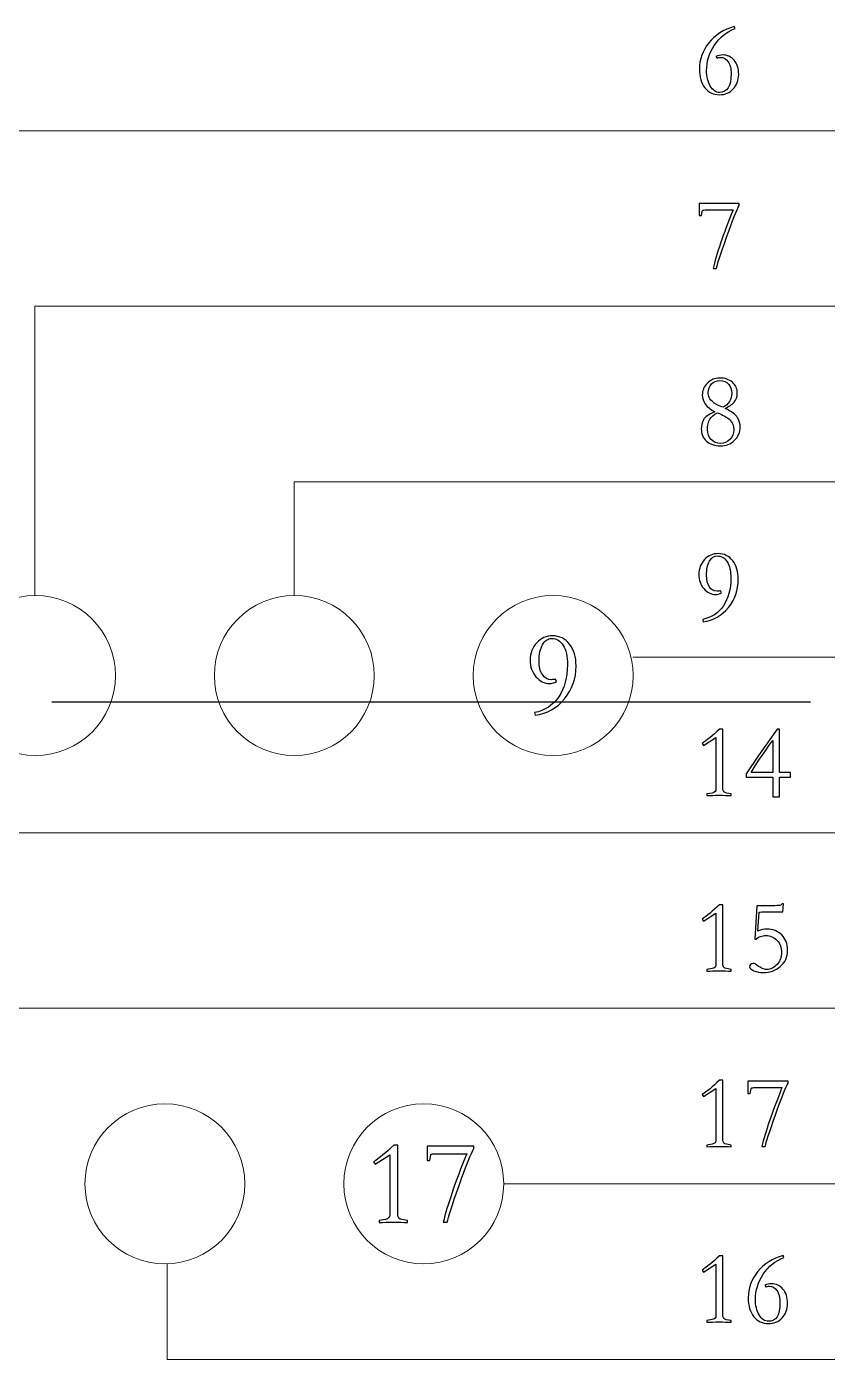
# Model space of a CAD drawing. Header units: millimetres. Extents: x 242 to 1026, y -183 to 372.
# Drawn here: x 564.6 to 585.42, y 195.6 to 230.27 of the extents above; entities that cross this region are included whole.
import ezdxf

# ---------------------------------------------------------------- set-up
doc = ezdxf.new("R2010")
doc.units = ezdxf.units.MM
doc.header["$LTSCALE"] = 30.734
doc.linetypes.add('CENTER', pattern=[0.6, 0.375, -0.075, 0.075, -0.075])
doc.layers.get('0').update_dxf_attribs({"linetype": 'CONTINUOUS'})
doc.layers.add('layer 1', color=7, linetype='CONTINUOUS')

msp = doc.modelspace()

# ---------------------------------------------------------------- linework, layer by layer
at = {"color": 1, "linetype": 'CENTER', "ltscale": 1.711962}
msp.add_line((742.828, 212.692), (483.894, 212.692), dxfattribs=at)
at = {"layer": 'layer 1'}
for points, knots in [([(583.001, 230.268), (583.001, 230.268), (583.023, 230.216), (583.023, 230.216), (583.023, 230.216), (582.797, 230.131), (582.617, 229.986), (582.482, 229.781), (582.482, 229.781), (582.348, 229.576), (582.28, 229.356), (582.28, 229.122), (582.28, 229.122), (582.28, 228.966), (582.313, 228.833), (582.378, 228.722), (582.378, 228.722), (582.443, 228.611), (582.522, 228.555), (582.616, 228.555), (582.616, 228.555), (582.818, 228.555), (582.92, 228.716), (582.92, 229.038), (582.92, 229.038), (582.92, 229.173), (582.893, 229.279), (582.841, 229.355), (582.841, 229.355), (582.789, 229.43), (582.723, 229.468), (582.643, 229.468), (582.643, 229.468), (582.613, 229.468), (582.583, 229.462), (582.554, 229.449), (582.554, 229.449), (582.554, 229.449), (582.524, 229.493), (582.524, 229.493), (582.524, 229.493), (582.582, 229.518), (582.641, 229.531), (582.7, 229.531), (582.7, 229.531), (582.819, 229.531), (582.918, 229.485), (582.997, 229.395), (582.997, 229.395), (583.075, 229.305), (583.115, 229.181), (583.115, 229.024), (583.115, 229.024), (583.115, 228.874), (583.068, 228.749), (582.975, 228.647), (582.975, 228.647), (582.882, 228.546), (582.762, 228.496), (582.613, 228.496), (582.613, 228.496), (582.46, 228.496), (582.335, 228.556), (582.238, 228.676), (582.238, 228.676), (582.142, 228.796), (582.093, 228.959), (582.093, 229.165), (582.093, 229.165), (582.093, 229.414), (582.175, 229.641), (582.338, 229.846), (582.338, 229.846), (582.502, 230.051), (582.723, 230.192), (583.001, 230.268)], [0, 0, 0, 0, 0.05, 0.05, 0.05, 0.05, 0.1, 0.1, 0.1, 0.1, 0.15, 0.15, 0.15, 0.15, 0.2, 0.2, 0.2, 0.2, 0.25, 0.25, 0.25, 0.25, 0.3, 0.3, 0.3, 0.3, 0.35, 0.35, 0.35, 0.35, 0.4, 0.4, 0.4, 0.4, 0.45, 0.45, 0.45, 0.45, 0.5, 0.5, 0.5, 0.5, 0.55, 0.55, 0.55, 0.55, 0.6, 0.6, 0.6, 0.6, 0.65, 0.65, 0.65, 0.65, 0.7, 0.7, 0.7, 0.7, 0.75, 0.75, 0.75, 0.75, 0.8, 0.8, 0.8, 0.8, 0.85, 0.85, 0.85, 0.85, 0.9, 0.9, 0.9, 0.9, 1, 1, 1, 1]), ([(582.085, 225.666), (582.085, 225.666), (583.128, 225.666), (583.128, 225.666), (583.128, 225.666), (583.128, 225.666), (583.128, 225.619), (583.128, 225.619), (583.128, 225.619), (583.067, 225.511), (582.957, 225.234), (582.799, 224.789), (582.799, 224.789), (582.641, 224.344), (582.554, 224.072), (582.538, 223.972), (582.538, 223.972), (582.538, 223.972), (582.448, 223.972), (582.448, 223.972), (582.448, 223.972), (582.535, 224.346), (582.709, 224.855), (582.971, 225.5), (582.971, 225.5), (582.971, 225.5), (582.24, 225.5), (582.24, 225.5), (582.24, 225.5), (582.194, 225.5), (582.17, 225.488), (582.166, 225.465), (582.166, 225.465), (582.166, 225.465), (582.145, 225.351), (582.145, 225.351), (582.145, 225.351), (582.145, 225.351), (582.085, 225.351), (582.085, 225.351), (582.085, 225.351), (582.085, 225.351), (582.085, 225.666), (582.085, 225.666)], [0, 0, 0, 0, 0.083333, 0.083333, 0.083333, 0.083333, 0.166667, 0.166667, 0.166667, 0.166667, 0.25, 0.25, 0.25, 0.25, 0.333333, 0.333333, 0.333333, 0.333333, 0.416667, 0.416667, 0.416667, 0.416667, 0.5, 0.5, 0.5, 0.5, 0.583333, 0.583333, 0.583333, 0.583333, 0.666667, 0.666667, 0.666667, 0.666667, 0.75, 0.75, 0.75, 0.75, 0.833333, 0.833333, 0.833333, 0.833333, 1, 1, 1, 1]), ([(582.497, 220.251), (582.278, 220.359), (582.169, 220.506), (582.169, 220.692), (582.169, 220.692), (582.169, 220.804), (582.214, 220.904), (582.303, 220.993), (582.303, 220.993), (582.393, 221.082), (582.498, 221.126), (582.619, 221.126), (582.619, 221.126), (582.756, 221.126), (582.867, 221.089), (582.952, 221.015), (582.952, 221.015), (583.037, 220.941), (583.08, 220.848), (583.08, 220.736), (583.08, 220.736), (583.08, 220.638), (583.052, 220.56), (582.998, 220.5), (582.998, 220.5), (582.944, 220.44), (582.866, 220.385), (582.765, 220.335), (582.765, 220.335), (582.931, 220.255), (583.038, 220.175), (583.085, 220.094), (583.085, 220.094), (583.132, 220.012), (583.155, 219.931), (583.155, 219.85), (583.155, 219.85), (583.155, 219.718), (583.106, 219.604), (583.008, 219.507), (583.008, 219.507), (582.909, 219.41), (582.787, 219.362), (582.641, 219.362), (582.641, 219.362), (582.489, 219.362), (582.368, 219.404), (582.278, 219.488), (582.278, 219.488), (582.187, 219.572), (582.142, 219.678), (582.142, 219.806), (582.142, 219.806), (582.142, 219.884), (582.16, 219.96), (582.196, 220.035), (582.196, 220.035), (582.232, 220.11), (582.333, 220.182), (582.497, 220.251)], [0, 0, 0, 0, 0.0625, 0.0625, 0.0625, 0.0625, 0.125, 0.125, 0.125, 0.125, 0.1875, 0.1875, 0.1875, 0.1875, 0.25, 0.25, 0.25, 0.25, 0.3125, 0.3125, 0.3125, 0.3125, 0.375, 0.375, 0.375, 0.375, 0.4375, 0.4375, 0.4375, 0.4375, 0.5, 0.5, 0.5, 0.5, 0.5625, 0.5625, 0.5625, 0.5625, 0.625, 0.625, 0.625, 0.625, 0.6875, 0.6875, 0.6875, 0.6875, 0.75, 0.75, 0.75, 0.75, 0.8125, 0.8125, 0.8125, 0.8125, 0.875, 0.875, 0.875, 0.875, 1, 1, 1, 1]), ([(582.706, 220.367), (582.78, 220.401), (582.837, 220.452), (582.876, 220.518), (582.876, 220.518), (582.916, 220.583), (582.936, 220.655), (582.936, 220.733), (582.936, 220.733), (582.936, 220.829), (582.908, 220.908), (582.853, 220.97), (582.853, 220.97), (582.798, 221.032), (582.722, 221.063), (582.624, 221.063), (582.624, 221.063), (582.536, 221.063), (582.464, 221.033), (582.408, 220.973), (582.408, 220.973), (582.352, 220.912), (582.324, 220.838), (582.324, 220.749), (582.324, 220.749), (582.324, 220.704), (582.332, 220.66), (582.348, 220.616), (582.348, 220.616), (582.364, 220.573), (582.409, 220.526), (582.482, 220.476), (582.482, 220.476), (582.555, 220.425), (582.63, 220.389), (582.706, 220.367)], [0, 0, 0, 0, 0.1, 0.1, 0.1, 0.1, 0.2, 0.2, 0.2, 0.2, 0.3, 0.3, 0.3, 0.3, 0.4, 0.4, 0.4, 0.4, 0.5, 0.5, 0.5, 0.5, 0.6, 0.6, 0.6, 0.6, 0.7, 0.7, 0.7, 0.7, 0.8, 0.8, 0.8, 0.8, 1, 1, 1, 1]), ([(582.562, 220.221), (582.47, 220.176), (582.404, 220.12), (582.364, 220.054), (582.364, 220.054), (582.324, 219.988), (582.305, 219.9), (582.305, 219.79), (582.305, 219.79), (582.305, 219.68), (582.336, 219.592), (582.399, 219.526), (582.399, 219.526), (582.463, 219.46), (582.542, 219.427), (582.638, 219.427), (582.638, 219.427), (582.737, 219.427), (582.82, 219.46), (582.886, 219.526), (582.886, 219.526), (582.952, 219.592), (582.985, 219.676), (582.985, 219.779), (582.985, 219.779), (582.985, 219.888), (582.952, 219.974), (582.886, 220.039), (582.886, 220.039), (582.82, 220.104), (582.712, 220.165), (582.562, 220.221)], [0, 0, 0, 0, 0.111111, 0.111111, 0.111111, 0.111111, 0.222222, 0.222222, 0.222222, 0.222222, 0.333333, 0.333333, 0.333333, 0.333333, 0.444444, 0.444444, 0.444444, 0.444444, 0.555556, 0.555556, 0.555556, 0.555556, 0.666667, 0.666667, 0.666667, 0.666667, 0.777778, 0.777778, 0.777778, 0.777778, 1, 1, 1, 1]), ([(582.67, 215.538), (582.62, 215.51), (582.566, 215.497), (582.511, 215.497), (582.511, 215.497), (582.395, 215.497), (582.294, 215.547), (582.208, 215.647), (582.208, 215.647), (582.123, 215.747), (582.08, 215.872), (582.08, 216.02), (582.08, 216.02), (582.08, 216.171), (582.129, 216.299), (582.226, 216.403), (582.226, 216.403), (582.324, 216.507), (582.442, 216.559), (582.581, 216.559), (582.581, 216.559), (582.738, 216.559), (582.865, 216.497), (582.96, 216.372), (582.96, 216.372), (583.056, 216.247), (583.104, 216.086), (583.104, 215.887), (583.104, 215.887), (583.104, 215.607), (583.019, 215.363), (582.848, 215.155), (582.848, 215.155), (582.677, 214.948), (582.458, 214.825), (582.191, 214.787), (582.191, 214.787), (582.191, 214.787), (582.18, 214.847), (582.18, 214.847), (582.18, 214.847), (582.409, 214.892), (582.589, 215.01), (582.718, 215.202), (582.718, 215.202), (582.847, 215.393), (582.912, 215.63), (582.912, 215.911), (582.912, 215.911), (582.912, 216.099), (582.88, 216.244), (582.817, 216.346), (582.817, 216.346), (582.753, 216.448), (582.668, 216.499), (582.559, 216.499), (582.559, 216.499), (582.476, 216.499), (582.408, 216.453), (582.356, 216.361), (582.356, 216.361), (582.304, 216.269), (582.278, 216.147), (582.278, 215.995), (582.278, 215.995), (582.278, 215.871), (582.303, 215.771), (582.353, 215.695), (582.353, 215.695), (582.404, 215.619), (582.471, 215.581), (582.554, 215.581), (582.554, 215.581), (582.583, 215.581), (582.613, 215.585), (582.646, 215.594), (582.646, 215.594), (582.646, 215.594), (582.67, 215.538), (582.67, 215.538)], [0, 0, 0, 0, 0.047619, 0.047619, 0.047619, 0.047619, 0.095238, 0.095238, 0.095238, 0.095238, 0.142857, 0.142857, 0.142857, 0.142857, 0.190476, 0.190476, 0.190476, 0.190476, 0.238095, 0.238095, 0.238095, 0.238095, 0.285714, 0.285714, 0.285714, 0.285714, 0.333333, 0.333333, 0.333333, 0.333333, 0.380952, 0.380952, 0.380952, 0.380952, 0.428571, 0.428571, 0.428571, 0.428571, 0.47619, 0.47619, 0.47619, 0.47619, 0.52381, 0.52381, 0.52381, 0.52381, 0.571429, 0.571429, 0.571429, 0.571429, 0.619048, 0.619048, 0.619048, 0.619048, 0.666667, 0.666667, 0.666667, 0.666667, 0.714286, 0.714286, 0.714286, 0.714286, 0.761905, 0.761905, 0.761905, 0.761905, 0.809524, 0.809524, 0.809524, 0.809524, 0.857143, 0.857143, 0.857143, 0.857143, 0.904762, 0.904762, 0.904762, 0.904762, 1, 1, 1, 1]), ([(578.38, 213.229), (578.321, 213.197), (578.259, 213.181), (578.194, 213.181), (578.194, 213.181), (578.059, 213.181), (577.941, 213.24), (577.841, 213.357), (577.841, 213.357), (577.741, 213.474), (577.691, 213.619), (577.691, 213.791), (577.691, 213.791), (577.691, 213.968), (577.748, 214.117), (577.862, 214.239), (577.862, 214.239), (577.976, 214.36), (578.114, 214.42), (578.276, 214.42), (578.276, 214.42), (578.459, 214.42), (578.607, 214.348), (578.718, 214.202), (578.718, 214.202), (578.83, 214.057), (578.886, 213.868), (578.886, 213.636), (578.886, 213.636), (578.886, 213.31), (578.786, 213.025), (578.587, 212.783), (578.587, 212.783), (578.388, 212.541), (578.133, 212.397), (577.821, 212.353), (577.821, 212.353), (577.821, 212.353), (577.808, 212.423), (577.808, 212.423), (577.808, 212.423), (578.076, 212.475), (578.285, 212.613), (578.436, 212.837), (578.436, 212.837), (578.586, 213.06), (578.662, 213.336), (578.662, 213.665), (578.662, 213.665), (578.662, 213.884), (578.625, 214.053), (578.551, 214.172), (578.551, 214.172), (578.477, 214.291), (578.377, 214.351), (578.251, 214.351), (578.251, 214.351), (578.154, 214.351), (578.075, 214.297), (578.014, 214.19), (578.014, 214.19), (577.953, 214.082), (577.922, 213.94), (577.922, 213.763), (577.922, 213.763), (577.922, 213.618), (577.951, 213.501), (578.01, 213.412), (578.01, 213.412), (578.069, 213.324), (578.147, 213.279), (578.244, 213.279), (578.244, 213.279), (578.278, 213.279), (578.314, 213.285), (578.352, 213.295), (578.352, 213.295), (578.352, 213.295), (578.38, 213.229), (578.38, 213.229)], [0, 0, 0, 0, 0.047619, 0.047619, 0.047619, 0.047619, 0.095238, 0.095238, 0.095238, 0.095238, 0.142857, 0.142857, 0.142857, 0.142857, 0.190476, 0.190476, 0.190476, 0.190476, 0.238095, 0.238095, 0.238095, 0.238095, 0.285714, 0.285714, 0.285714, 0.285714, 0.333333, 0.333333, 0.333333, 0.333333, 0.380952, 0.380952, 0.380952, 0.380952, 0.428571, 0.428571, 0.428571, 0.428571, 0.47619, 0.47619, 0.47619, 0.47619, 0.52381, 0.52381, 0.52381, 0.52381, 0.571429, 0.571429, 0.571429, 0.571429, 0.619048, 0.619048, 0.619048, 0.619048, 0.666667, 0.666667, 0.666667, 0.666667, 0.714286, 0.714286, 0.714286, 0.714286, 0.761905, 0.761905, 0.761905, 0.761905, 0.809524, 0.809524, 0.809524, 0.809524, 0.857143, 0.857143, 0.857143, 0.857143, 0.904762, 0.904762, 0.904762, 0.904762, 1, 1, 1, 1]), ([(582.922, 210.264), (582.828, 210.269), (582.723, 210.272), (582.605, 210.272), (582.605, 210.272), (582.488, 210.272), (582.382, 210.269), (582.288, 210.264), (582.288, 210.264), (582.288, 210.264), (582.288, 210.307), (582.288, 210.307), (582.288, 210.307), (582.288, 210.307), (582.429, 210.331), (582.429, 210.331), (582.429, 210.331), (582.492, 210.344), (582.524, 210.379), (582.524, 210.437), (582.524, 210.437), (582.524, 210.437), (582.524, 211.775), (582.524, 211.775), (582.524, 211.775), (582.524, 211.775), (582.202, 211.567), (582.202, 211.567), (582.202, 211.567), (582.202, 211.567), (582.164, 211.618), (582.164, 211.618), (582.164, 211.618), (582.288, 211.699), (582.438, 211.824), (582.613, 211.992), (582.613, 211.992), (582.613, 211.992), (582.703, 211.992), (582.703, 211.992), (582.703, 211.992), (582.703, 211.992), (582.703, 210.437), (582.703, 210.437), (582.703, 210.437), (582.703, 210.376), (582.734, 210.339), (582.798, 210.329), (582.798, 210.329), (582.798, 210.329), (582.922, 210.307), (582.922, 210.307), (582.922, 210.307), (582.922, 210.307), (582.922, 210.264), (582.922, 210.264)], [0, 0, 0, 0, 0.066667, 0.066667, 0.066667, 0.066667, 0.133333, 0.133333, 0.133333, 0.133333, 0.2, 0.2, 0.2, 0.2, 0.266667, 0.266667, 0.266667, 0.266667, 0.333333, 0.333333, 0.333333, 0.333333, 0.4, 0.4, 0.4, 0.4, 0.466667, 0.466667, 0.466667, 0.466667, 0.533333, 0.533333, 0.533333, 0.533333, 0.6, 0.6, 0.6, 0.6, 0.666667, 0.666667, 0.666667, 0.666667, 0.733333, 0.733333, 0.733333, 0.733333, 0.8, 0.8, 0.8, 0.8, 0.866667, 0.866667, 0.866667, 0.866667, 1, 1, 1, 1]), ([(584.114, 211.992), (584.114, 211.992), (584.179, 211.992), (584.179, 211.992), (584.179, 211.992), (584.179, 211.992), (584.179, 210.868), (584.179, 210.868), (584.179, 210.868), (584.179, 210.868), (584.467, 210.868), (584.467, 210.868), (584.467, 210.868), (584.467, 210.868), (584.467, 210.743), (584.467, 210.743), (584.467, 210.743), (584.467, 210.743), (584.179, 210.743), (584.179, 210.743), (584.179, 210.743), (584.179, 210.743), (584.179, 210.228), (584.179, 210.228), (584.179, 210.228), (584.179, 210.228), (584.001, 210.228), (584.001, 210.228), (584.001, 210.228), (584.001, 210.228), (584.001, 210.743), (584.001, 210.743), (584.001, 210.743), (584.001, 210.743), (583.307, 210.743), (583.307, 210.743), (583.307, 210.743), (583.307, 210.743), (583.307, 210.832), (583.307, 210.832), (583.307, 210.832), (583.307, 210.832), (583.629, 211.304), (583.629, 211.304), (583.629, 211.304), (583.629, 211.304), (584.114, 211.992), (584.114, 211.992)], [0, 0, 0, 0, 0.076923, 0.076923, 0.076923, 0.076923, 0.153846, 0.153846, 0.153846, 0.153846, 0.230769, 0.230769, 0.230769, 0.230769, 0.307692, 0.307692, 0.307692, 0.307692, 0.384615, 0.384615, 0.384615, 0.384615, 0.461538, 0.461538, 0.461538, 0.461538, 0.538462, 0.538462, 0.538462, 0.538462, 0.615385, 0.615385, 0.615385, 0.615385, 0.692308, 0.692308, 0.692308, 0.692308, 0.769231, 0.769231, 0.769231, 0.769231, 0.846154, 0.846154, 0.846154, 0.846154, 1, 1, 1, 1]), ([(584.001, 210.868), (584.001, 210.868), (584.001, 211.699), (584.001, 211.699), (584.001, 211.699), (583.755, 211.358), (583.567, 211.081), (583.437, 210.868), (583.437, 210.868), (583.437, 210.868), (584.001, 210.868), (584.001, 210.868)], [0, 0, 0, 0, 0.25, 0.25, 0.25, 0.25, 0.5, 0.5, 0.5, 0.5, 1, 1, 1, 1]), ([(582.922, 205.697), (582.828, 205.702), (582.723, 205.705), (582.605, 205.705), (582.605, 205.705), (582.488, 205.705), (582.382, 205.702), (582.288, 205.697), (582.288, 205.697), (582.288, 205.697), (582.288, 205.74), (582.288, 205.74), (582.288, 205.74), (582.288, 205.74), (582.429, 205.764), (582.429, 205.764), (582.429, 205.764), (582.492, 205.777), (582.524, 205.812), (582.524, 205.87), (582.524, 205.87), (582.524, 205.87), (582.524, 207.208), (582.524, 207.208), (582.524, 207.208), (582.524, 207.208), (582.202, 207), (582.202, 207), (582.202, 207), (582.202, 207), (582.164, 207.051), (582.164, 207.051), (582.164, 207.051), (582.288, 207.133), (582.438, 207.257), (582.613, 207.425), (582.613, 207.425), (582.613, 207.425), (582.703, 207.425), (582.703, 207.425), (582.703, 207.425), (582.703, 207.425), (582.703, 205.87), (582.703, 205.87), (582.703, 205.87), (582.703, 205.809), (582.734, 205.773), (582.798, 205.762), (582.798, 205.762), (582.798, 205.762), (582.922, 205.74), (582.922, 205.74), (582.922, 205.74), (582.922, 205.74), (582.922, 205.697), (582.922, 205.697)], [0, 0, 0, 0, 0.066667, 0.066667, 0.066667, 0.066667, 0.133333, 0.133333, 0.133333, 0.133333, 0.2, 0.2, 0.2, 0.2, 0.266667, 0.266667, 0.266667, 0.266667, 0.333333, 0.333333, 0.333333, 0.333333, 0.4, 0.4, 0.4, 0.4, 0.466667, 0.466667, 0.466667, 0.466667, 0.533333, 0.533333, 0.533333, 0.533333, 0.6, 0.6, 0.6, 0.6, 0.666667, 0.666667, 0.666667, 0.666667, 0.733333, 0.733333, 0.733333, 0.733333, 0.8, 0.8, 0.8, 0.8, 0.866667, 0.866667, 0.866667, 0.866667, 1, 1, 1, 1]), ([(584.261, 207.238), (584.261, 207.238), (583.881, 207.238), (583.881, 207.238), (583.881, 207.238), (583.741, 207.238), (583.663, 207.236), (583.648, 207.23), (583.648, 207.23), (583.648, 207.23), (583.613, 206.734), (583.613, 206.734), (583.613, 206.734), (583.693, 206.772), (583.774, 206.791), (583.857, 206.791), (583.857, 206.791), (584.005, 206.791), (584.131, 206.741), (584.234, 206.64), (584.234, 206.64), (584.337, 206.538), (584.388, 206.406), (584.388, 206.244), (584.388, 206.244), (584.388, 206.063), (584.324, 205.921), (584.197, 205.817), (584.197, 205.817), (584.07, 205.713), (583.925, 205.661), (583.762, 205.661), (583.762, 205.661), (583.672, 205.661), (583.589, 205.677), (583.513, 205.709), (583.513, 205.709), (583.437, 205.74), (583.399, 205.775), (583.399, 205.813), (583.399, 205.813), (583.399, 205.831), (583.407, 205.85), (583.424, 205.869), (583.424, 205.869), (583.44, 205.888), (583.462, 205.897), (583.491, 205.897), (583.491, 205.897), (583.511, 205.897), (583.527, 205.893), (583.54, 205.884), (583.54, 205.884), (583.667, 205.788), (583.769, 205.74), (583.846, 205.74), (583.846, 205.74), (583.947, 205.74), (584.037, 205.784), (584.114, 205.871), (584.114, 205.871), (584.192, 205.959), (584.231, 206.062), (584.231, 206.182), (584.231, 206.182), (584.231, 206.308), (584.192, 206.413), (584.113, 206.497), (584.113, 206.497), (584.035, 206.581), (583.937, 206.623), (583.822, 206.623), (583.822, 206.623), (583.771, 206.623), (583.724, 206.615), (583.68, 206.599), (583.68, 206.599), (583.635, 206.583), (583.603, 206.56), (583.583, 206.531), (583.583, 206.531), (583.583, 206.531), (583.537, 206.531), (583.537, 206.531), (583.537, 206.531), (583.537, 206.531), (583.589, 207.398), (583.589, 207.398), (583.589, 207.398), (583.589, 207.398), (583.884, 207.398), (583.884, 207.398), (583.884, 207.398), (584.02, 207.398), (584.109, 207.4), (584.152, 207.404), (584.152, 207.404), (584.196, 207.407), (584.226, 207.421), (584.244, 207.444), (584.244, 207.444), (584.244, 207.444), (584.285, 207.444), (584.285, 207.444), (584.285, 207.444), (584.285, 207.444), (584.261, 207.238), (584.261, 207.238)], [0, 0, 0, 0, 0.035714, 0.035714, 0.035714, 0.035714, 0.071429, 0.071429, 0.071429, 0.071429, 0.107143, 0.107143, 0.107143, 0.107143, 0.142857, 0.142857, 0.142857, 0.142857, 0.178571, 0.178571, 0.178571, 0.178571, 0.214286, 0.214286, 0.214286, 0.214286, 0.25, 0.25, 0.25, 0.25, 0.285714, 0.285714, 0.285714, 0.285714, 0.321429, 0.321429, 0.321429, 0.321429, 0.357143, 0.357143, 0.357143, 0.357143, 0.392857, 0.392857, 0.392857, 0.392857, 0.428571, 0.428571, 0.428571, 0.428571, 0.464286, 0.464286, 0.464286, 0.464286, 0.5, 0.5, 0.5, 0.5, 0.535714, 0.535714, 0.535714, 0.535714, 0.571429, 0.571429, 0.571429, 0.571429, 0.607143, 0.607143, 0.607143, 0.607143, 0.642857, 0.642857, 0.642857, 0.642857, 0.678571, 0.678571, 0.678571, 0.678571, 0.714286, 0.714286, 0.714286, 0.714286, 0.75, 0.75, 0.75, 0.75, 0.785714, 0.785714, 0.785714, 0.785714, 0.821429, 0.821429, 0.821429, 0.821429, 0.857143, 0.857143, 0.857143, 0.857143, 0.892857, 0.892857, 0.892857, 0.892857, 0.928571, 0.928571, 0.928571, 0.928571, 1, 1, 1, 1]), ([(582.922, 201.13), (582.828, 201.135), (582.723, 201.138), (582.605, 201.138), (582.605, 201.138), (582.488, 201.138), (582.382, 201.135), (582.288, 201.13), (582.288, 201.13), (582.288, 201.13), (582.288, 201.173), (582.288, 201.173), (582.288, 201.173), (582.288, 201.173), (582.429, 201.198), (582.429, 201.198), (582.429, 201.198), (582.492, 201.21), (582.524, 201.245), (582.524, 201.303), (582.524, 201.303), (582.524, 201.303), (582.524, 202.642), (582.524, 202.642), (582.524, 202.642), (582.524, 202.642), (582.202, 202.433), (582.202, 202.433), (582.202, 202.433), (582.202, 202.433), (582.164, 202.485), (582.164, 202.485), (582.164, 202.485), (582.288, 202.566), (582.438, 202.69), (582.613, 202.858), (582.613, 202.858), (582.613, 202.858), (582.703, 202.858), (582.703, 202.858), (582.703, 202.858), (582.703, 202.858), (582.703, 201.303), (582.703, 201.303), (582.703, 201.303), (582.703, 201.242), (582.734, 201.206), (582.798, 201.195), (582.798, 201.195), (582.798, 201.195), (582.922, 201.173), (582.922, 201.173), (582.922, 201.173), (582.922, 201.173), (582.922, 201.13), (582.922, 201.13)], [0, 0, 0, 0, 0.066667, 0.066667, 0.066667, 0.066667, 0.133333, 0.133333, 0.133333, 0.133333, 0.2, 0.2, 0.2, 0.2, 0.266667, 0.266667, 0.266667, 0.266667, 0.333333, 0.333333, 0.333333, 0.333333, 0.4, 0.4, 0.4, 0.4, 0.466667, 0.466667, 0.466667, 0.466667, 0.533333, 0.533333, 0.533333, 0.533333, 0.6, 0.6, 0.6, 0.6, 0.666667, 0.666667, 0.666667, 0.666667, 0.733333, 0.733333, 0.733333, 0.733333, 0.8, 0.8, 0.8, 0.8, 0.866667, 0.866667, 0.866667, 0.866667, 1, 1, 1, 1]), ([(583.356, 202.831), (583.356, 202.831), (584.399, 202.831), (584.399, 202.831), (584.399, 202.831), (584.399, 202.831), (584.399, 202.785), (584.399, 202.785), (584.399, 202.785), (584.337, 202.677), (584.228, 202.4), (584.07, 201.955), (584.07, 201.955), (583.912, 201.51), (583.825, 201.237), (583.808, 201.138), (583.808, 201.138), (583.808, 201.138), (583.719, 201.138), (583.719, 201.138), (583.719, 201.138), (583.806, 201.512), (583.98, 202.021), (584.242, 202.666), (584.242, 202.666), (584.242, 202.666), (583.51, 202.666), (583.51, 202.666), (583.51, 202.666), (583.465, 202.666), (583.441, 202.654), (583.437, 202.631), (583.437, 202.631), (583.437, 202.631), (583.415, 202.517), (583.415, 202.517), (583.415, 202.517), (583.415, 202.517), (583.356, 202.517), (583.356, 202.517), (583.356, 202.517), (583.356, 202.517), (583.356, 202.831), (583.356, 202.831)], [0, 0, 0, 0, 0.083333, 0.083333, 0.083333, 0.083333, 0.166667, 0.166667, 0.166667, 0.166667, 0.25, 0.25, 0.25, 0.25, 0.333333, 0.333333, 0.333333, 0.333333, 0.416667, 0.416667, 0.416667, 0.416667, 0.5, 0.5, 0.5, 0.5, 0.583333, 0.583333, 0.583333, 0.583333, 0.666667, 0.666667, 0.666667, 0.666667, 0.75, 0.75, 0.75, 0.75, 0.833333, 0.833333, 0.833333, 0.833333, 1, 1, 1, 1]), ([(574.504, 199.156), (574.394, 199.162), (574.271, 199.165), (574.134, 199.165), (574.134, 199.165), (573.997, 199.165), (573.874, 199.162), (573.764, 199.156), (573.764, 199.156), (573.764, 199.156), (573.764, 199.206), (573.764, 199.206), (573.764, 199.206), (573.764, 199.206), (573.929, 199.235), (573.929, 199.235), (573.929, 199.235), (574.002, 199.25), (574.039, 199.291), (574.039, 199.358), (574.039, 199.358), (574.039, 199.358), (574.039, 200.919), (574.039, 200.919), (574.039, 200.919), (574.039, 200.919), (573.663, 200.676), (573.663, 200.676), (573.663, 200.676), (573.663, 200.676), (573.619, 200.736), (573.619, 200.736), (573.619, 200.736), (573.764, 200.831), (573.939, 200.976), (574.144, 201.172), (574.144, 201.172), (574.144, 201.172), (574.248, 201.172), (574.248, 201.172), (574.248, 201.172), (574.248, 201.172), (574.248, 199.358), (574.248, 199.358), (574.248, 199.358), (574.248, 199.286), (574.285, 199.244), (574.358, 199.232), (574.358, 199.232), (574.358, 199.232), (574.504, 199.206), (574.504, 199.206), (574.504, 199.206), (574.504, 199.206), (574.504, 199.156), (574.504, 199.156)], [0, 0, 0, 0, 0.066667, 0.066667, 0.066667, 0.066667, 0.133333, 0.133333, 0.133333, 0.133333, 0.2, 0.2, 0.2, 0.2, 0.266667, 0.266667, 0.266667, 0.266667, 0.333333, 0.333333, 0.333333, 0.333333, 0.4, 0.4, 0.4, 0.4, 0.466667, 0.466667, 0.466667, 0.466667, 0.533333, 0.533333, 0.533333, 0.533333, 0.6, 0.6, 0.6, 0.6, 0.666667, 0.666667, 0.666667, 0.666667, 0.733333, 0.733333, 0.733333, 0.733333, 0.8, 0.8, 0.8, 0.8, 0.866667, 0.866667, 0.866667, 0.866667, 1, 1, 1, 1]), ([(575.01, 201.141), (575.01, 201.141), (576.226, 201.141), (576.226, 201.141), (576.226, 201.141), (576.226, 201.141), (576.226, 201.087), (576.226, 201.087), (576.226, 201.087), (576.155, 200.961), (576.027, 200.638), (575.842, 200.118), (575.842, 200.118), (575.658, 199.599), (575.556, 199.281), (575.537, 199.165), (575.537, 199.165), (575.537, 199.165), (575.433, 199.165), (575.433, 199.165), (575.433, 199.165), (575.534, 199.601), (575.738, 200.196), (576.043, 200.948), (576.043, 200.948), (576.043, 200.948), (575.19, 200.948), (575.19, 200.948), (575.19, 200.948), (575.137, 200.948), (575.109, 200.934), (575.104, 200.907), (575.104, 200.907), (575.104, 200.907), (575.079, 200.774), (575.079, 200.774), (575.079, 200.774), (575.079, 200.774), (575.01, 200.774), (575.01, 200.774), (575.01, 200.774), (575.01, 200.774), (575.01, 201.141), (575.01, 201.141)], [0, 0, 0, 0, 0.083333, 0.083333, 0.083333, 0.083333, 0.166667, 0.166667, 0.166667, 0.166667, 0.25, 0.25, 0.25, 0.25, 0.333333, 0.333333, 0.333333, 0.333333, 0.416667, 0.416667, 0.416667, 0.416667, 0.5, 0.5, 0.5, 0.5, 0.583333, 0.583333, 0.583333, 0.583333, 0.666667, 0.666667, 0.666667, 0.666667, 0.75, 0.75, 0.75, 0.75, 0.833333, 0.833333, 0.833333, 0.833333, 1, 1, 1, 1]), ([(582.922, 196.563), (582.828, 196.568), (582.723, 196.571), (582.605, 196.571), (582.605, 196.571), (582.488, 196.571), (582.382, 196.568), (582.288, 196.563), (582.288, 196.563), (582.288, 196.563), (582.288, 196.606), (582.288, 196.606), (582.288, 196.606), (582.288, 196.606), (582.429, 196.631), (582.429, 196.631), (582.429, 196.631), (582.492, 196.643), (582.524, 196.679), (582.524, 196.736), (582.524, 196.736), (582.524, 196.736), (582.524, 198.075), (582.524, 198.075), (582.524, 198.075), (582.524, 198.075), (582.202, 197.866), (582.202, 197.866), (582.202, 197.866), (582.202, 197.866), (582.164, 197.918), (582.164, 197.918), (582.164, 197.918), (582.288, 197.999), (582.438, 198.124), (582.613, 198.291), (582.613, 198.291), (582.613, 198.291), (582.703, 198.291), (582.703, 198.291), (582.703, 198.291), (582.703, 198.291), (582.703, 196.736), (582.703, 196.736), (582.703, 196.736), (582.703, 196.675), (582.734, 196.639), (582.798, 196.628), (582.798, 196.628), (582.798, 196.628), (582.922, 196.606), (582.922, 196.606), (582.922, 196.606), (582.922, 196.606), (582.922, 196.563), (582.922, 196.563)], [0, 0, 0, 0, 0.066667, 0.066667, 0.066667, 0.066667, 0.133333, 0.133333, 0.133333, 0.133333, 0.2, 0.2, 0.2, 0.2, 0.266667, 0.266667, 0.266667, 0.266667, 0.333333, 0.333333, 0.333333, 0.333333, 0.4, 0.4, 0.4, 0.4, 0.466667, 0.466667, 0.466667, 0.466667, 0.533333, 0.533333, 0.533333, 0.533333, 0.6, 0.6, 0.6, 0.6, 0.666667, 0.666667, 0.666667, 0.666667, 0.733333, 0.733333, 0.733333, 0.733333, 0.8, 0.8, 0.8, 0.8, 0.866667, 0.866667, 0.866667, 0.866667, 1, 1, 1, 1]), ([(584.272, 198.3), (584.272, 198.3), (584.293, 198.248), (584.293, 198.248), (584.293, 198.248), (584.067, 198.163), (583.887, 198.018), (583.753, 197.813), (583.753, 197.813), (583.618, 197.608), (583.551, 197.388), (583.551, 197.154), (583.551, 197.154), (583.551, 196.998), (583.583, 196.865), (583.648, 196.754), (583.648, 196.754), (583.713, 196.643), (583.793, 196.587), (583.887, 196.587), (583.887, 196.587), (584.089, 196.587), (584.19, 196.748), (584.19, 197.07), (584.19, 197.07), (584.19, 197.205), (584.164, 197.311), (584.112, 197.387), (584.112, 197.387), (584.059, 197.462), (583.993, 197.5), (583.914, 197.5), (583.914, 197.5), (583.883, 197.5), (583.853, 197.494), (583.825, 197.481), (583.825, 197.481), (583.825, 197.481), (583.795, 197.525), (583.795, 197.525), (583.795, 197.525), (583.852, 197.55), (583.911, 197.563), (583.971, 197.563), (583.971, 197.563), (584.09, 197.563), (584.189, 197.518), (584.267, 197.427), (584.267, 197.427), (584.346, 197.337), (584.385, 197.213), (584.385, 197.056), (584.385, 197.056), (584.385, 196.906), (584.339, 196.781), (584.246, 196.679), (584.246, 196.679), (584.153, 196.578), (584.032, 196.528), (583.884, 196.528), (583.884, 196.528), (583.731, 196.528), (583.606, 196.588), (583.509, 196.708), (583.509, 196.708), (583.412, 196.828), (583.364, 196.991), (583.364, 197.197), (583.364, 197.197), (583.364, 197.446), (583.446, 197.673), (583.609, 197.878), (583.609, 197.878), (583.773, 198.083), (583.993, 198.224), (584.272, 198.3)], [0, 0, 0, 0, 0.05, 0.05, 0.05, 0.05, 0.1, 0.1, 0.1, 0.1, 0.15, 0.15, 0.15, 0.15, 0.2, 0.2, 0.2, 0.2, 0.25, 0.25, 0.25, 0.25, 0.3, 0.3, 0.3, 0.3, 0.35, 0.35, 0.35, 0.35, 0.4, 0.4, 0.4, 0.4, 0.45, 0.45, 0.45, 0.45, 0.5, 0.5, 0.5, 0.5, 0.55, 0.55, 0.55, 0.55, 0.6, 0.6, 0.6, 0.6, 0.65, 0.65, 0.65, 0.65, 0.7, 0.7, 0.7, 0.7, 0.75, 0.75, 0.75, 0.75, 0.8, 0.8, 0.8, 0.8, 0.85, 0.85, 0.85, 0.85, 0.9, 0.9, 0.9, 0.9, 1, 1, 1, 1])]:
    msp.add_open_spline(points, degree=3, knots=knots, dxfattribs=at)
at = {"layer": 'layer 1', "lineweight": 20}
for points, knots in [([(598.452, 227.559), (598.452, 227.559), (558.072, 227.559), (558.072, 227.559), (558.072, 227.559), (558.072, 227.559), (558.074, 215.461), (558.074, 215.461)], [0, 0, 0, 0, 0.333333, 0.333333, 0.333333, 0.333333, 1, 1, 1, 1]), ([(598.452, 222.993), (598.452, 222.993), (564.811, 222.993), (564.811, 222.993), (564.811, 222.993), (564.811, 222.993), (564.811, 215.461), (564.811, 215.461)], [0, 0, 0, 0, 0.333333, 0.333333, 0.333333, 0.333333, 1, 1, 1, 1]), ([(598.452, 218.427), (598.452, 218.427), (571.551, 218.424), (571.551, 218.424), (571.551, 218.424), (571.551, 218.424), (571.551, 215.461), (571.551, 215.461)], [0, 0, 0, 0, 0.333333, 0.333333, 0.333333, 0.333333, 1, 1, 1, 1]), ([(564.825, 215.467), (565.973, 215.467), (566.905, 214.535), (566.905, 213.387), (566.905, 213.387), (566.905, 212.238), (565.973, 211.307), (564.825, 211.307), (564.825, 211.307), (563.676, 211.307), (562.745, 212.238), (562.745, 213.387), (562.745, 213.387), (562.745, 214.535), (563.676, 215.467), (564.825, 215.467)], [0, 0, 0, 0, 0.2, 0.2, 0.2, 0.2, 0.4, 0.4, 0.4, 0.4, 0.6, 0.6, 0.6, 0.6, 1, 1, 1, 1]), ([(571.557, 215.467), (572.705, 215.467), (573.637, 214.535), (573.637, 213.387), (573.637, 213.387), (573.637, 212.238), (572.705, 211.307), (571.557, 211.307), (571.557, 211.307), (570.408, 211.307), (569.477, 212.238), (569.477, 213.387), (569.477, 213.387), (569.477, 214.535), (570.408, 215.467), (571.557, 215.467)], [0, 0, 0, 0, 0.2, 0.2, 0.2, 0.2, 0.4, 0.4, 0.4, 0.4, 0.6, 0.6, 0.6, 0.6, 1, 1, 1, 1]), ([(578.289, 215.467), (579.437, 215.467), (580.369, 214.535), (580.369, 213.387), (580.369, 213.387), (580.369, 212.238), (579.437, 211.307), (578.289, 211.307), (578.289, 211.307), (577.14, 211.307), (576.209, 212.238), (576.209, 213.387), (576.209, 213.387), (576.209, 214.535), (577.14, 215.467), (578.289, 215.467)], [0, 0, 0, 0, 0.2, 0.2, 0.2, 0.2, 0.4, 0.4, 0.4, 0.4, 0.6, 0.6, 0.6, 0.6, 1, 1, 1, 1]), ([(598.452, 209.296), (598.452, 209.296), (554.565, 209.296), (554.565, 209.296), (554.565, 209.296), (554.565, 209.296), (554.565, 202.244), (554.565, 202.244)], [0, 0, 0, 0, 0.333333, 0.333333, 0.333333, 0.333333, 1, 1, 1, 1]), ([(598.452, 204.73), (598.452, 204.73), (561.406, 204.73), (561.406, 204.73), (561.406, 204.73), (561.406, 204.73), (561.406, 202.244), (561.406, 202.244)], [0, 0, 0, 0, 0.333333, 0.333333, 0.333333, 0.333333, 1, 1, 1, 1]), ([(568.191, 202.244), (569.339, 202.244), (570.271, 201.313), (570.271, 200.164), (570.271, 200.164), (570.271, 199.015), (569.339, 198.084), (568.191, 198.084), (568.191, 198.084), (567.042, 198.084), (566.111, 199.015), (566.111, 200.164), (566.111, 200.164), (566.111, 201.313), (567.042, 202.244), (568.191, 202.244)], [0, 0, 0, 0, 0.2, 0.2, 0.2, 0.2, 0.4, 0.4, 0.4, 0.4, 0.6, 0.6, 0.6, 0.6, 1, 1, 1, 1]), ([(574.923, 202.244), (576.071, 202.244), (577.003, 201.313), (577.003, 200.164), (577.003, 200.164), (577.003, 199.015), (576.071, 198.084), (574.923, 198.084), (574.923, 198.084), (573.774, 198.084), (572.843, 199.015), (572.843, 200.164), (572.843, 200.164), (572.843, 201.313), (573.774, 202.244), (574.923, 202.244)], [0, 0, 0, 0, 0.2, 0.2, 0.2, 0.2, 0.4, 0.4, 0.4, 0.4, 0.6, 0.6, 0.6, 0.6, 1, 1, 1, 1]), ([(598.452, 195.598), (598.452, 195.598), (568.247, 195.598), (568.247, 195.598), (568.247, 195.598), (568.247, 195.598), (568.247, 198.084), (568.247, 198.084)], [0, 0, 0, 0, 0.333333, 0.333333, 0.333333, 0.333333, 1, 1, 1, 1])]:
    msp.add_open_spline(points, degree=3, knots=knots, dxfattribs=at)
for points in [[(598.452, 213.862), (598.452, 213.862), (580.365, 213.862), (580.365, 213.862)], [(598.452, 200.164), (598.452, 200.164), (577.004, 200.164), (577.004, 200.164)]]:
    msp.add_open_spline(points, degree=3, dxfattribs=at)

doc.saveas('drawing.dxf')
